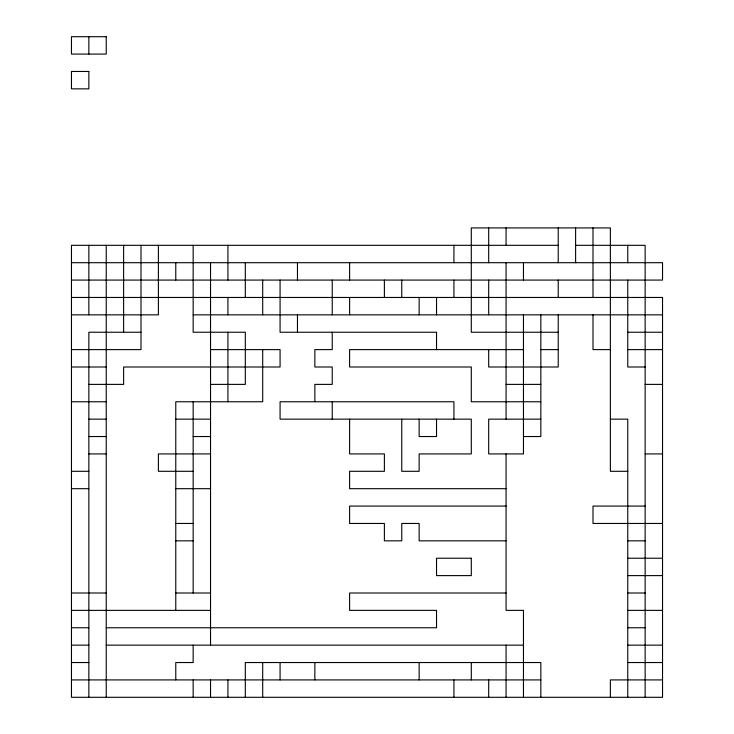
<?xml version="1.0" encoding="UTF-8"?>
<svg xmlns="http://www.w3.org/2000/svg" width="734" height="734" viewBox="0 0 734 734"><rect width="100%" height="100%" fill="white"/><g stroke="black" fill="none" stroke-linecap="round" stroke-linejoin="round"><path stroke-width="1.1" d="M558.225 245.312L71.464 245.312L71.464 697.3L662.536 697.3L662.536 297.463L71.464 297.463M575.612 245.312L645.149 245.312L645.149 697.3M71.464 262.699L662.536 262.699L662.536 280.076L71.464 280.076M71.464 314.849L158.388 314.849L158.388 245.312M193.161 314.849L662.536 314.849M141.001 332.236L88.851 332.236L88.851 697.3M558.225 332.236L471.301 332.236L471.301 227.925L610.376 227.925L610.376 471.301L627.763 471.301M627.763 332.236L662.536 332.236M71.464 349.613L141.001 349.613L141.001 245.312M210.539 349.613L280.076 349.613L280.076 367L123.624 367L123.624 384.387L88.851 384.387M523.461 349.613L349.613 349.613L349.613 367L471.301 367L471.301 401.764L540.839 401.764M540.839 349.613L558.225 349.613M610.376 349.613L592.999 349.613L592.999 314.849M627.763 349.613L662.536 349.613M71.464 367L106.237 367M645.149 367L627.763 367L627.763 280.076M210.539 384.387L245.312 384.387L245.312 332.236L193.161 332.236L193.161 245.312M506.075 384.387L540.839 384.387M645.149 384.387L662.536 384.387M71.464 401.764L106.237 401.764M88.851 419.151L106.237 419.151M175.775 419.151L210.539 419.151M540.839 419.151L488.688 419.151L488.688 453.924L523.461 453.924L523.461 314.849M610.376 419.151L627.763 419.151L627.763 697.3M88.851 436.537L106.237 436.537M193.161 436.537L210.539 436.537M523.461 436.537L540.839 436.537L540.839 314.849M88.851 453.924L106.237 453.924M210.539 453.924L158.388 453.924L158.388 471.301L193.161 471.301M645.149 453.924L662.536 453.924M71.464 471.301L88.851 471.301M71.464 488.688L88.851 488.688M175.775 488.688L210.539 488.688M506.075 488.688L349.613 488.688L349.613 471.301L384.387 471.301L384.387 453.924L349.613 453.924L349.613 419.151M506.075 506.075L349.613 506.075L349.613 523.461L384.387 523.461L384.387 540.839L401.764 540.839L401.764 523.461L419.151 523.461L419.151 540.839L506.075 540.839M645.149 506.075L592.999 506.075L592.999 523.461L662.536 523.461M175.775 523.461L193.161 523.461M175.775 540.839L193.161 540.839M627.763 540.839L645.149 540.839M627.763 558.225L662.536 558.225M627.763 575.612L662.536 575.612M71.464 592.999L106.237 592.999M175.775 592.999L210.539 592.999M506.075 592.999L349.613 592.999L349.613 610.376L436.537 610.376L436.537 627.763L106.237 627.763M627.763 592.999L645.149 592.999M71.464 610.376L210.539 610.376M627.763 610.376L662.536 610.376M71.464 627.763L88.851 627.763M627.763 627.763L645.149 627.763M71.464 645.149L88.851 645.149M106.237 645.149L523.461 645.149M627.763 645.149L662.536 645.149M71.464 662.536L88.851 662.536M627.763 662.536L662.536 662.536M71.464 679.913L540.839 679.913M662.536 679.913L610.376 679.913L610.376 697.3M627.763 245.312L627.763 262.699M592.999 227.925L592.999 297.463M575.612 227.925L575.612 262.699M558.225 227.925L558.225 262.699M558.225 280.076L558.225 297.463M558.225 314.849L558.225 367L488.688 367L488.688 349.613M540.839 697.3L540.839 662.536L245.312 662.536L245.312 697.3M523.461 262.699L523.461 280.076M523.461 697.3L523.461 610.376L506.075 610.376L506.075 453.924M506.075 227.925L506.075 245.312M506.075 262.699L506.075 419.151M506.075 645.149L506.075 697.3M488.688 227.925L488.688 262.699M488.688 280.076L488.688 314.849M488.688 679.913L488.688 697.3M471.301 662.536L471.301 679.913M453.924 245.312L453.924 262.699M453.924 280.076L453.924 297.463M453.924 419.151L453.924 401.764L280.076 401.764L280.076 419.151L471.301 419.151L471.301 453.924L419.151 453.924L419.151 471.301L401.764 471.301L401.764 419.151M453.924 679.913L453.924 697.3M436.537 297.463L436.537 314.849M436.537 349.613L436.537 332.236L280.076 332.236L280.076 280.076M436.537 419.151L436.537 436.537L419.151 436.537L419.151 419.151M419.151 297.463L419.151 314.849M419.151 662.536L419.151 679.913M401.764 280.076L401.764 297.463M384.387 280.076L384.387 297.463M349.613 262.699L349.613 280.076M349.613 297.463L349.613 314.849M332.236 280.076L332.236 314.849M332.236 332.236L332.236 349.613L314.849 349.613L314.849 367L332.236 367L332.236 384.387L314.849 384.387L314.849 401.764M332.236 401.764L332.236 419.151M314.849 662.536L314.849 679.913M297.463 262.699L297.463 280.076M297.463 314.849L297.463 332.236M280.076 662.536L280.076 679.913M262.699 280.076L262.699 314.849M262.699 349.613L262.699 401.764L175.775 401.764L175.775 610.376M262.699 662.536L262.699 697.3M245.312 262.699L245.312 297.463M227.925 245.312L227.925 280.076M227.925 297.463L227.925 314.849M227.925 332.236L227.925 401.764M227.925 679.913L227.925 697.3M210.539 262.699L210.539 645.149M210.539 679.913L210.539 697.3M193.161 401.764L193.161 592.999M193.161 645.149L193.161 662.536L175.775 662.536L175.775 679.913M193.161 679.913L193.161 697.3M175.775 262.699L175.775 280.076M123.624 245.312L123.624 332.236M106.237 245.312L106.237 697.3M88.851 36.7L88.851 54.087M88.851 245.312L88.851 314.849M106.237 36.7L71.464 36.7L71.464 54.087L106.237 54.087L106.237 36.7M88.851 71.464L71.464 71.464L71.464 88.851L88.851 88.851L88.851 71.464M471.301 558.225L436.537 558.225L436.537 575.612L471.301 575.612L471.301 558.225"/></g></svg>
